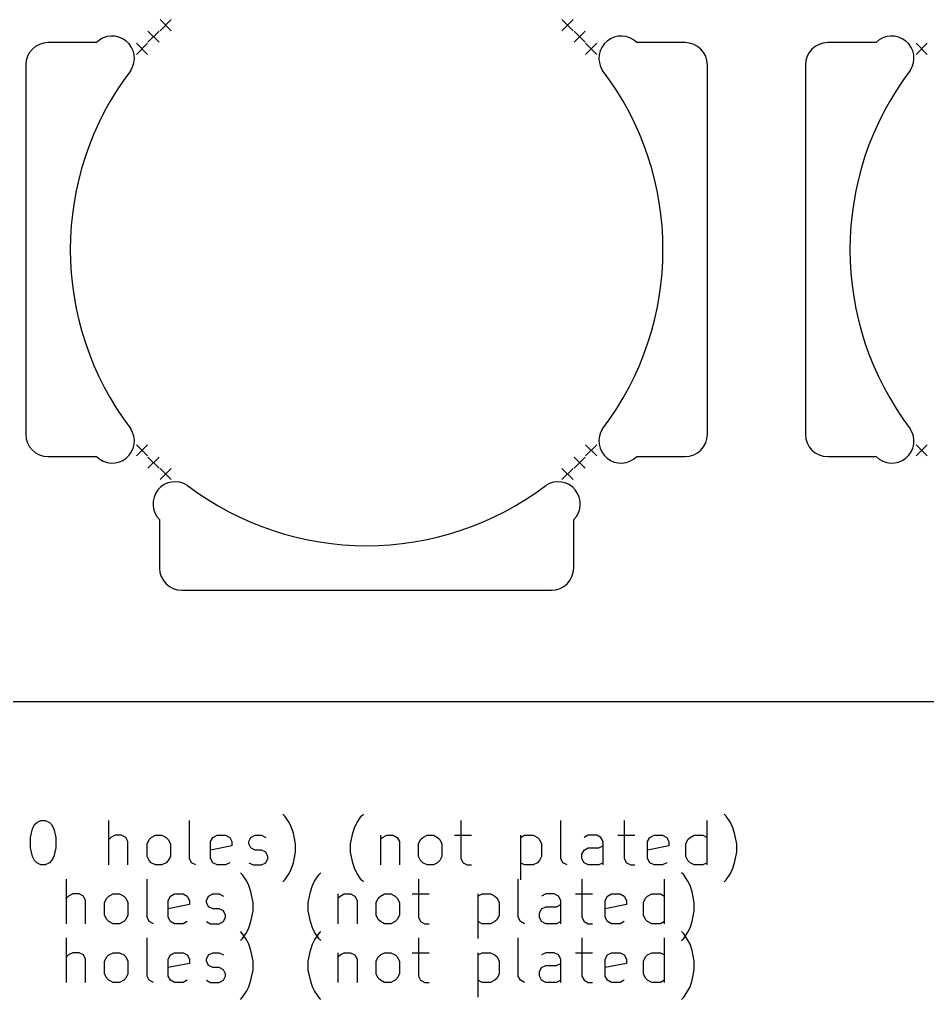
# Model space of a CAD drawing. Extents: x 19 to 200, y -111 to -20.
# Drawn here: x 59.42 to 100.18, y -110.68 to -66.67 of the extents above; entities that cross this region are included whole.
import ezdxf

# ---------------------------------------------------------------- set-up
doc = ezdxf.new("R2010")
doc.units = 0
doc.layers.add('BLACK', color=7, linetype='CONTINUOUS')

msp = doc.modelspace()

# ---------------------------------------------------------------- linework, layer by layer
at = {"layer": 'BLACK', "linetype": 'CONTINUOUS'}
for p, q in [((65.729949, -66.669289), (66.229949, -67.169289)), ((66.229949, -66.669289), (65.729949, -67.169289)), ((83.770051, -66.669289), (84.270051, -67.169289)), ((84.270051, -66.669289), (83.770051, -67.169289)), ((65.181942, -67.181942), (65.681942, -67.681942)), ((65.681942, -67.181942), (65.181942, -67.681942)), ((84.318058, -67.181942), (84.818058, -67.681942)), ((84.818058, -67.181942), (84.318058, -67.681942)), ((62.872002, -67.700429), (60.7, -67.702)), ((64.669289, -67.729949), (65.169289, -68.229949)), ((65.169289, -67.729949), (64.669289, -68.229949)), ((84.830711, -67.729949), (85.330711, -68.229949)), ((85.330711, -67.729949), (84.830711, -68.229949)), ((89.3, -67.702), (87.127998, -67.700429)), ((97.872002, -67.700429), (95.7, -67.702)), ((99.669289, -67.729949), (100.169289, -68.229949)), ((100.169289, -67.729949), (99.669289, -68.229949)), ((59.7, -68.702), (59.7, -85.298)), ((90.3, -85.298), (90.3, -68.702)), ((94.7, -68.702), (94.7, -85.298)), ((64.669289, -85.770051), (65.169289, -86.270051)), ((65.169289, -85.770051), (64.669289, -86.270051)), ((84.830711, -85.770051), (85.330711, -86.270051)), ((85.330711, -85.770051), (84.830711, -86.270051)), ((99.669289, -85.770051), (100.169289, -86.270051)), ((100.169289, -85.770051), (99.669289, -86.270051)), ((60.7, -86.298), (62.872002, -86.299571)), ((65.181942, -86.318058), (65.681942, -86.818058)), ((65.681942, -86.318058), (65.181942, -86.818058)), ((84.318058, -86.318058), (84.818058, -86.818058)), ((84.818058, -86.318058), (84.318058, -86.818058)), ((87.127998, -86.299571), (89.3, -86.298)), ((95.7, -86.298), (97.872002, -86.299571)), ((65.729949, -86.830711), (66.229949, -87.330711)), ((66.229949, -86.830711), (65.729949, -87.330711)), ((83.770051, -86.830711), (84.270051, -87.330711)), ((84.270051, -86.830711), (83.770051, -87.330711)), ((65.700429, -89.127998), (65.702, -91.3)), ((84.298, -91.3), (84.299571, -89.127998)), ((66.702, -92.3), (83.298, -92.3)), ((23, -97.3), (197, -97.3)), ((71.330392, -102.449361), (71.235154, -102.354123)), ((71.520868, -102.735076), (71.330392, -102.449361)), ((74.568487, -102.735076), (74.758963, -102.449361)), ((74.758963, -102.449361), (74.854202, -102.354123)), ((91.139917, -102.449361), (91.044679, -102.354123)), ((91.330393, -102.735076), (91.139917, -102.449361)), ((59.997057, -103.02079), (60.092295, -102.830314)), ((60.092295, -102.830314), (60.187533, -102.735076)), ((60.187533, -102.735076), (60.378009, -102.639838)), ((60.378009, -102.639838), (60.568486, -102.639838)), ((60.568486, -102.639838), (60.758962, -102.735076)), ((60.758962, -102.735076), (60.8542, -102.830314)), ((60.8542, -102.830314), (60.949438, -103.02079)), ((63.425629, -104.639838), (63.425629, -102.639838)), ((67.044677, -104.354123), (67.044677, -102.639838)), ((71.616106, -102.925552), (71.520868, -102.735076)), ((71.711344, -103.211266), (71.616106, -102.925552)), ((74.378011, -103.211266), (74.473249, -102.925552)), ((74.473249, -102.925552), (74.568487, -102.735076)), ((79.235154, -102.639838), (79.235154, -104.354123)), ((83.711345, -104.354123), (83.711345, -102.639838)), ((86.568488, -102.639838), (86.568488, -104.354123)), ((90.282774, -104.639838), (90.282774, -102.639838)), ((91.425631, -102.925552), (91.330393, -102.735076)), ((91.520869, -103.211266), (91.425631, -102.925552)), ((59.901819, -103.401742), (59.997057, -103.02079)), ((59.901819, -103.877933), (59.901819, -103.401742)), ((60.949438, -103.02079), (61.044676, -103.401742)), ((61.044676, -103.401742), (61.044676, -103.877933)), ((63.520867, -103.401742), (63.425629, -103.49698)), ((63.711343, -103.306504), (63.520867, -103.401742)), ((63.997058, -103.306504), (63.711343, -103.306504)), ((64.187534, -103.401742), (63.997058, -103.306504)), ((64.282772, -103.592219), (64.187534, -103.401742)), ((65.235153, -103.49698), (65.330391, -103.401742)), ((65.330391, -103.401742), (65.520867, -103.306504)), ((65.520867, -103.306504), (65.806582, -103.306504)), ((65.806582, -103.306504), (65.997058, -103.401742)), ((65.997058, -103.401742), (66.092296, -103.49698)), ((67.997058, -103.592219), (68.092296, -103.401742)), ((68.092296, -103.401742), (68.282772, -103.306504)), ((68.282772, -103.306504), (68.663725, -103.306504)), ((68.663725, -103.306504), (68.854201, -103.401742)), ((68.854201, -103.401742), (68.949439, -103.592219)), ((69.711344, -103.592219), (69.806582, -103.401742)), ((69.806582, -103.401742), (69.997058, -103.306504)), ((69.997058, -103.306504), (70.282772, -103.306504)), ((70.282772, -103.306504), (70.473249, -103.401742)), ((71.806582, -103.687457), (71.711344, -103.211266)), ((74.282773, -103.687457), (74.378011, -103.211266)), ((75.616106, -103.306504), (75.616106, -104.639838)), ((75.616106, -103.49698), (75.711344, -103.401742)), ((75.711344, -103.401742), (75.90182, -103.306504)), ((75.90182, -103.306504), (76.187535, -103.306504)), ((76.187535, -103.306504), (76.378011, -103.401742)), ((76.378011, -103.401742), (76.473249, -103.592219)), ((77.42563, -103.49698), (77.520868, -103.401742)), ((77.520868, -103.401742), (77.711344, -103.306504)), ((77.711344, -103.306504), (77.997059, -103.306504)), ((77.997059, -103.306504), (78.187535, -103.401742)), ((78.187535, -103.401742), (78.282773, -103.49698)), ((78.94944, -103.306504), (79.711344, -103.306504)), ((81.901821, -103.306504), (81.901821, -105.306504)), ((81.901821, -103.401742), (82.092297, -103.306504)), ((82.092297, -103.306504), (82.47325, -103.306504)), ((82.47325, -103.306504), (82.663726, -103.401742)), ((82.663726, -103.401742), (82.758964, -103.49698)), ((84.94944, -103.306504), (84.758964, -103.401742)), ((85.330393, -103.306504), (84.94944, -103.306504)), ((85.520869, -103.401742), (85.330393, -103.306504)), ((85.616107, -103.592219), (85.520869, -103.401742)), ((86.282774, -103.306504), (87.044678, -103.306504)), ((87.616107, -103.592219), (87.711345, -103.401742)), ((87.711345, -103.401742), (87.901821, -103.306504)), ((87.901821, -103.306504), (88.282774, -103.306504)), ((88.282774, -103.306504), (88.47325, -103.401742)), ((88.47325, -103.401742), (88.568488, -103.592219)), ((89.425631, -103.49698), (89.520869, -103.401742)), ((89.520869, -103.401742), (89.711345, -103.306504)), ((89.711345, -103.306504), (90.092298, -103.306504)), ((90.092298, -103.306504), (90.282774, -103.401742)), ((91.616107, -103.687457), (91.520869, -103.211266)), ((64.282772, -104.639838), (64.282772, -103.592219)), ((65.139915, -103.687457), (65.235153, -103.49698)), ((65.139915, -104.258885), (65.139915, -103.687457)), ((66.092296, -103.49698), (66.187534, -103.687457)), ((66.187534, -103.687457), (66.187534, -104.258885)), ((67.997058, -104.354123), (67.997058, -103.592219)), ((68.949439, -103.782695), (67.997058, -103.973171)), ((68.949439, -103.592219), (68.949439, -103.782695)), ((69.711344, -103.687457), (69.711344, -103.592219)), ((69.806582, -103.877933), (69.711344, -103.687457)), ((71.806582, -104.068409), (71.806582, -103.687457)), ((74.282773, -104.068409), (74.282773, -103.687457)), ((76.473249, -103.592219), (76.473249, -104.639838)), ((77.330392, -103.687457), (77.42563, -103.49698)), ((77.330392, -104.258885), (77.330392, -103.687457)), ((78.282773, -103.49698), (78.378011, -103.687457)), ((78.378011, -103.687457), (78.378011, -104.258885)), ((82.758964, -103.49698), (82.854202, -103.687457)), ((82.854202, -103.687457), (82.854202, -104.258885)), ((85.425631, -103.877933), (85.616107, -103.782695)), ((85.616107, -104.639838), (85.616107, -103.592219)), ((87.616107, -104.354123), (87.616107, -103.592219)), ((88.568488, -103.782695), (87.616107, -103.973171)), ((88.568488, -103.592219), (88.568488, -103.782695)), ((89.330393, -103.687457), (89.425631, -103.49698)), ((89.330393, -104.258885), (89.330393, -103.687457)), ((91.616107, -104.068409), (91.616107, -103.687457)), ((59.997057, -104.258885), (59.901819, -103.877933)), ((60.092295, -104.449361), (59.997057, -104.258885)), ((60.949438, -104.258885), (60.8542, -104.449361)), ((61.044676, -103.877933), (60.949438, -104.258885)), ((65.235153, -104.449361), (65.139915, -104.258885)), ((66.187534, -104.258885), (66.092296, -104.449361)), ((69.997058, -103.973171), (69.806582, -103.877933)), ((70.282772, -103.973171), (69.997058, -103.973171)), ((70.473249, -104.068409), (70.282772, -103.973171)), ((70.568487, -104.258885), (70.473249, -104.068409)), ((70.568487, -104.354123), (70.568487, -104.258885)), ((71.711344, -104.5446), (71.806582, -104.068409)), ((74.378011, -104.5446), (74.282773, -104.068409)), ((77.42563, -104.449361), (77.330392, -104.258885)), ((78.378011, -104.258885), (78.282773, -104.449361)), ((82.854202, -104.258885), (82.758964, -104.449361)), ((84.663726, -104.163647), (84.758964, -103.973171)), ((84.663726, -104.354123), (84.663726, -104.163647)), ((84.758964, -103.973171), (84.94944, -103.877933)), ((84.94944, -103.877933), (85.425631, -103.877933)), ((89.425631, -104.449361), (89.330393, -104.258885)), ((91.520869, -104.5446), (91.616107, -104.068409)), ((60.187533, -104.5446), (60.092295, -104.449361)), ((60.378009, -104.639838), (60.187533, -104.5446)), ((60.568486, -104.639838), (60.378009, -104.639838)), ((60.758962, -104.5446), (60.568486, -104.639838)), ((60.8542, -104.449361), (60.758962, -104.5446)), ((65.330391, -104.5446), (65.235153, -104.449361)), ((65.520867, -104.639838), (65.330391, -104.5446)), ((65.806582, -104.639838), (65.520867, -104.639838)), ((65.997058, -104.5446), (65.806582, -104.639838)), ((66.092296, -104.449361), (65.997058, -104.5446)), ((67.139915, -104.5446), (67.044677, -104.354123)), ((67.330391, -104.639838), (67.139915, -104.5446)), ((68.092296, -104.5446), (67.997058, -104.354123)), ((68.282772, -104.639838), (68.092296, -104.5446)), ((68.663725, -104.639838), (68.282772, -104.639838)), ((68.854201, -104.5446), (68.663725, -104.639838)), ((69.711344, -104.5446), (69.90182, -104.639838)), ((69.90182, -104.639838), (70.282772, -104.639838)), ((70.282772, -104.639838), (70.473249, -104.5446)), ((70.473249, -104.5446), (70.568487, -104.354123)), ((71.616106, -104.830314), (71.711344, -104.5446)), ((74.473249, -104.830314), (74.378011, -104.5446)), ((77.520868, -104.5446), (77.42563, -104.449361)), ((77.711344, -104.639838), (77.520868, -104.5446)), ((77.997059, -104.639838), (77.711344, -104.639838)), ((78.187535, -104.5446), (77.997059, -104.639838)), ((78.282773, -104.449361), (78.187535, -104.5446)), ((79.235154, -104.354123), (79.330392, -104.5446)), ((79.330392, -104.5446), (79.520868, -104.639838)), ((79.520868, -104.639838), (79.711344, -104.639838)), ((82.092297, -104.639838), (81.901821, -104.5446)), ((82.47325, -104.639838), (82.092297, -104.639838)), ((82.663726, -104.5446), (82.47325, -104.639838)), ((82.758964, -104.449361), (82.663726, -104.5446)), ((83.806583, -104.5446), (83.711345, -104.354123)), ((83.997059, -104.639838), (83.806583, -104.5446)), ((84.758964, -104.5446), (84.663726, -104.354123)), ((84.94944, -104.639838), (84.758964, -104.5446)), ((85.425631, -104.639838), (84.94944, -104.639838)), ((85.616107, -104.5446), (85.425631, -104.639838)), ((86.568488, -104.354123), (86.663726, -104.5446)), ((86.663726, -104.5446), (86.854202, -104.639838)), ((86.854202, -104.639838), (87.044678, -104.639838)), ((87.711345, -104.5446), (87.616107, -104.354123)), ((87.901821, -104.639838), (87.711345, -104.5446)), ((88.282774, -104.639838), (87.901821, -104.639838)), ((88.47325, -104.5446), (88.282774, -104.639838)), ((89.520869, -104.5446), (89.425631, -104.449361)), ((89.711345, -104.639838), (89.520869, -104.5446)), ((90.092298, -104.639838), (89.711345, -104.639838)), ((90.282774, -104.5446), (90.092298, -104.639838)), ((91.425631, -104.830314), (91.520869, -104.5446)), ((69.42563, -105.089361), (69.330392, -104.994123)), ((69.616106, -105.375076), (69.42563, -105.089361)), ((71.330392, -105.306504), (71.520868, -105.02079)), ((71.520868, -105.02079), (71.616106, -104.830314)), ((72.663725, -105.375076), (72.854201, -105.089361)), ((72.854201, -105.089361), (72.94944, -104.994123)), ((74.568487, -105.02079), (74.473249, -104.830314)), ((74.758963, -105.306504), (74.568487, -105.02079)), ((89.235155, -105.089361), (89.139917, -104.994123)), ((89.425631, -105.375076), (89.235155, -105.089361)), ((91.139917, -105.306504), (91.330393, -105.02079)), ((91.330393, -105.02079), (91.425631, -104.830314)), ((61.520867, -107.279838), (61.520867, -105.279838)), ((65.139915, -106.994123), (65.139915, -105.279838)), ((69.711344, -105.565552), (69.616106, -105.375076)), ((69.806582, -105.851266), (69.711344, -105.565552)), ((71.235154, -105.401742), (71.330392, -105.306504)), ((72.473249, -105.851266), (72.568487, -105.565552)), ((72.568487, -105.565552), (72.663725, -105.375076)), ((74.854202, -105.401742), (74.758963, -105.306504)), ((77.330392, -105.279838), (77.330392, -106.994123)), ((81.806583, -106.994123), (81.806583, -105.279838)), ((84.663726, -105.279838), (84.663726, -106.994123)), ((88.378012, -107.279838), (88.378012, -105.279838)), ((89.520869, -105.565552), (89.425631, -105.375076)), ((89.616107, -105.851266), (89.520869, -105.565552)), ((91.044679, -105.401742), (91.139917, -105.306504)), ((61.616105, -106.041742), (61.520867, -106.13698)), ((61.806581, -105.946504), (61.616105, -106.041742)), ((62.092296, -105.946504), (61.806581, -105.946504)), ((62.282772, -106.041742), (62.092296, -105.946504)), ((62.37801, -106.232219), (62.282772, -106.041742)), ((63.330391, -106.13698), (63.425629, -106.041742)), ((63.425629, -106.041742), (63.616105, -105.946504)), ((63.616105, -105.946504), (63.90182, -105.946504)), ((63.90182, -105.946504), (64.092296, -106.041742)), ((64.092296, -106.041742), (64.187534, -106.13698)), ((66.092296, -106.232219), (66.187534, -106.041742)), ((66.187534, -106.041742), (66.37801, -105.946504)), ((66.37801, -105.946504), (66.758963, -105.946504)), ((66.758963, -105.946504), (66.949439, -106.041742)), ((66.949439, -106.041742), (67.044677, -106.232219)), ((67.806582, -106.232219), (67.90182, -106.041742)), ((67.90182, -106.041742), (68.092296, -105.946504)), ((68.092296, -105.946504), (68.37801, -105.946504)), ((68.37801, -105.946504), (68.568487, -106.041742)), ((69.90182, -106.327457), (69.806582, -105.851266)), ((72.378011, -106.327457), (72.473249, -105.851266)), ((73.711344, -105.946504), (73.711344, -107.279838)), ((73.711344, -106.13698), (73.806582, -106.041742)), ((73.806582, -106.041742), (73.997058, -105.946504)), ((73.997058, -105.946504), (74.282773, -105.946504)), ((74.282773, -105.946504), (74.473249, -106.041742)), ((74.473249, -106.041742), (74.568487, -106.232219)), ((75.520868, -106.13698), (75.616106, -106.041742)), ((75.616106, -106.041742), (75.806582, -105.946504)), ((75.806582, -105.946504), (76.092297, -105.946504)), ((76.092297, -105.946504), (76.282773, -106.041742)), ((76.282773, -106.041742), (76.378011, -106.13698)), ((77.044678, -105.946504), (77.806582, -105.946504)), ((79.997059, -105.946504), (79.997059, -107.946504)), ((79.997059, -106.041742), (80.187535, -105.946504)), ((80.187535, -105.946504), (80.568488, -105.946504)), ((80.568488, -105.946504), (80.758964, -106.041742)), ((80.758964, -106.041742), (80.854202, -106.13698)), ((83.044678, -105.946504), (82.854202, -106.041742)), ((83.425631, -105.946504), (83.044678, -105.946504)), ((83.616107, -106.041742), (83.425631, -105.946504)), ((83.711345, -106.232219), (83.616107, -106.041742)), ((84.378012, -105.946504), (85.139916, -105.946504)), ((85.711345, -106.232219), (85.806583, -106.041742)), ((85.806583, -106.041742), (85.997059, -105.946504)), ((85.997059, -105.946504), (86.378012, -105.946504)), ((86.378012, -105.946504), (86.568488, -106.041742)), ((86.568488, -106.041742), (86.663726, -106.232219)), ((87.520869, -106.13698), (87.616107, -106.041742)), ((87.616107, -106.041742), (87.806583, -105.946504)), ((87.806583, -105.946504), (88.187536, -105.946504)), ((88.187536, -105.946504), (88.378012, -106.041742)), ((89.711345, -106.327457), (89.616107, -105.851266)), ((62.37801, -107.279838), (62.37801, -106.232219)), ((63.235153, -106.327457), (63.330391, -106.13698)), ((63.235153, -106.898885), (63.235153, -106.327457)), ((64.187534, -106.13698), (64.282772, -106.327457)), ((64.282772, -106.327457), (64.282772, -106.898885)), ((66.092296, -106.994123), (66.092296, -106.232219)), ((67.044677, -106.422695), (66.092296, -106.613171)), ((67.044677, -106.232219), (67.044677, -106.422695)), ((67.806582, -106.327457), (67.806582, -106.232219)), ((67.90182, -106.517933), (67.806582, -106.327457)), ((69.90182, -106.708409), (69.90182, -106.327457)), ((72.378011, -106.708409), (72.378011, -106.327457)), ((74.568487, -106.232219), (74.568487, -107.279838)), ((75.42563, -106.327457), (75.520868, -106.13698)), ((75.42563, -106.898885), (75.42563, -106.327457)), ((76.378011, -106.13698), (76.473249, -106.327457)), ((76.473249, -106.327457), (76.473249, -106.898885)), ((80.854202, -106.13698), (80.94944, -106.327457)), ((80.94944, -106.327457), (80.94944, -106.898885)), ((83.520869, -106.517933), (83.711345, -106.422695)), ((83.711345, -107.279838), (83.711345, -106.232219)), ((85.711345, -106.994123), (85.711345, -106.232219)), ((86.663726, -106.422695), (85.711345, -106.613171)), ((86.663726, -106.232219), (86.663726, -106.422695)), ((87.425631, -106.327457), (87.520869, -106.13698)), ((87.425631, -106.898885), (87.425631, -106.327457)), ((89.711345, -106.708409), (89.711345, -106.327457)), ((63.330391, -107.089361), (63.235153, -106.898885)), ((64.282772, -106.898885), (64.187534, -107.089361)), ((68.092296, -106.613171), (67.90182, -106.517933)), ((68.37801, -106.613171), (68.092296, -106.613171)), ((68.568487, -106.708409), (68.37801, -106.613171)), ((68.663725, -106.898885), (68.568487, -106.708409)), ((68.663725, -106.994123), (68.663725, -106.898885)), ((69.806582, -107.1846), (69.90182, -106.708409)), ((72.473249, -107.1846), (72.378011, -106.708409)), ((75.520868, -107.089361), (75.42563, -106.898885)), ((76.473249, -106.898885), (76.378011, -107.089361)), ((80.94944, -106.898885), (80.854202, -107.089361)), ((82.758964, -106.803647), (82.854202, -106.613171)), ((82.758964, -106.994123), (82.758964, -106.803647)), ((82.854202, -106.613171), (83.044678, -106.517933)), ((83.044678, -106.517933), (83.520869, -106.517933)), ((87.520869, -107.089361), (87.425631, -106.898885)), ((89.616107, -107.1846), (89.711345, -106.708409)), ((63.425629, -107.1846), (63.330391, -107.089361)), ((63.616105, -107.279838), (63.425629, -107.1846)), ((63.90182, -107.279838), (63.616105, -107.279838)), ((64.092296, -107.1846), (63.90182, -107.279838)), ((64.187534, -107.089361), (64.092296, -107.1846)), ((65.235153, -107.1846), (65.139915, -106.994123)), ((65.425629, -107.279838), (65.235153, -107.1846)), ((66.187534, -107.1846), (66.092296, -106.994123)), ((66.37801, -107.279838), (66.187534, -107.1846)), ((66.758963, -107.279838), (66.37801, -107.279838)), ((66.949439, -107.1846), (66.758963, -107.279838)), ((67.806582, -107.1846), (67.997058, -107.279838)), ((67.997058, -107.279838), (68.37801, -107.279838)), ((68.37801, -107.279838), (68.568487, -107.1846)), ((68.568487, -107.1846), (68.663725, -106.994123)), ((69.711344, -107.470314), (69.806582, -107.1846)), ((72.568487, -107.470314), (72.473249, -107.1846)), ((75.616106, -107.1846), (75.520868, -107.089361)), ((75.806582, -107.279838), (75.616106, -107.1846)), ((76.092297, -107.279838), (75.806582, -107.279838)), ((76.282773, -107.1846), (76.092297, -107.279838)), ((76.378011, -107.089361), (76.282773, -107.1846)), ((77.330392, -106.994123), (77.42563, -107.1846)), ((77.42563, -107.1846), (77.616106, -107.279838)), ((77.616106, -107.279838), (77.806582, -107.279838)), ((80.187535, -107.279838), (79.997059, -107.1846)), ((80.568488, -107.279838), (80.187535, -107.279838)), ((80.758964, -107.1846), (80.568488, -107.279838)), ((80.854202, -107.089361), (80.758964, -107.1846)), ((81.901821, -107.1846), (81.806583, -106.994123)), ((82.092297, -107.279838), (81.901821, -107.1846)), ((82.854202, -107.1846), (82.758964, -106.994123)), ((83.044678, -107.279838), (82.854202, -107.1846)), ((83.520869, -107.279838), (83.044678, -107.279838)), ((83.711345, -107.1846), (83.520869, -107.279838)), ((84.663726, -106.994123), (84.758964, -107.1846)), ((84.758964, -107.1846), (84.94944, -107.279838)), ((84.94944, -107.279838), (85.139916, -107.279838)), ((85.806583, -107.1846), (85.711345, -106.994123)), ((85.997059, -107.279838), (85.806583, -107.1846)), ((86.378012, -107.279838), (85.997059, -107.279838)), ((86.568488, -107.1846), (86.378012, -107.279838)), ((87.616107, -107.1846), (87.520869, -107.089361)), ((87.806583, -107.279838), (87.616107, -107.1846)), ((88.187536, -107.279838), (87.806583, -107.279838)), ((88.378012, -107.1846), (88.187536, -107.279838)), ((89.520869, -107.470314), (89.616107, -107.1846)), ((69.42563, -107.729361), (69.330392, -107.634123)), ((69.42563, -107.946504), (69.616106, -107.66079)), ((69.616106, -108.015076), (69.42563, -107.729361)), ((69.616106, -107.66079), (69.711344, -107.470314)), ((72.663725, -107.66079), (72.568487, -107.470314)), ((72.854201, -107.946504), (72.663725, -107.66079)), ((72.663725, -108.015076), (72.854201, -107.729361)), ((72.854201, -107.729361), (72.94944, -107.634123)), ((89.235155, -107.729361), (89.139917, -107.634123)), ((89.235155, -107.946504), (89.425631, -107.66079)), ((89.425631, -108.015076), (89.235155, -107.729361)), ((89.425631, -107.66079), (89.520869, -107.470314)), ((61.520867, -109.919838), (61.520867, -107.919838)), ((65.139915, -109.634123), (65.139915, -107.919838)), ((69.330392, -108.041742), (69.42563, -107.946504)), ((69.711344, -108.205552), (69.616106, -108.015076)), ((69.806582, -108.491266), (69.711344, -108.205552)), ((72.473249, -108.491266), (72.568487, -108.205552)), ((72.568487, -108.205552), (72.663725, -108.015076)), ((72.94944, -108.041742), (72.854201, -107.946504)), ((77.330392, -107.919838), (77.330392, -109.634123)), ((81.806583, -109.634123), (81.806583, -107.919838)), ((84.663726, -107.919838), (84.663726, -109.634123)), ((88.378012, -109.919838), (88.378012, -107.919838)), ((89.139917, -108.041742), (89.235155, -107.946504)), ((89.520869, -108.205552), (89.425631, -108.015076)), ((89.616107, -108.491266), (89.520869, -108.205552)), ((61.616105, -108.681742), (61.520867, -108.77698)), ((61.806581, -108.586504), (61.616105, -108.681742)), ((62.092296, -108.586504), (61.806581, -108.586504)), ((62.282772, -108.681742), (62.092296, -108.586504)), ((62.37801, -108.872219), (62.282772, -108.681742)), ((63.330391, -108.77698), (63.425629, -108.681742)), ((63.425629, -108.681742), (63.616105, -108.586504)), ((63.616105, -108.586504), (63.90182, -108.586504)), ((63.90182, -108.586504), (64.092296, -108.681742)), ((64.092296, -108.681742), (64.187534, -108.77698)), ((66.092296, -108.872219), (66.187534, -108.681742)), ((66.187534, -108.681742), (66.37801, -108.586504)), ((66.37801, -108.586504), (66.758963, -108.586504)), ((66.758963, -108.586504), (66.949439, -108.681742)), ((66.949439, -108.681742), (67.044677, -108.872219)), ((67.806582, -108.872219), (67.90182, -108.681742)), ((67.90182, -108.681742), (68.092296, -108.586504)), ((68.092296, -108.586504), (68.37801, -108.586504)), ((68.37801, -108.586504), (68.568487, -108.681742)), ((69.90182, -108.967457), (69.806582, -108.491266)), ((72.378011, -108.967457), (72.473249, -108.491266)), ((73.711344, -108.586504), (73.711344, -109.919838)), ((73.711344, -108.77698), (73.806582, -108.681742)), ((73.806582, -108.681742), (73.997058, -108.586504)), ((73.997058, -108.586504), (74.282773, -108.586504)), ((74.282773, -108.586504), (74.473249, -108.681742)), ((74.473249, -108.681742), (74.568487, -108.872219)), ((75.520868, -108.77698), (75.616106, -108.681742)), ((75.616106, -108.681742), (75.806582, -108.586504)), ((75.806582, -108.586504), (76.092297, -108.586504)), ((76.092297, -108.586504), (76.282773, -108.681742)), ((76.282773, -108.681742), (76.378011, -108.77698)), ((77.044678, -108.586504), (77.806582, -108.586504)), ((79.997059, -108.586504), (79.997059, -110.586504)), ((79.997059, -108.681742), (80.187535, -108.586504)), ((80.187535, -108.586504), (80.568488, -108.586504)), ((80.568488, -108.586504), (80.758964, -108.681742)), ((80.758964, -108.681742), (80.854202, -108.77698)), ((83.044678, -108.586504), (82.854202, -108.681742)), ((83.425631, -108.586504), (83.044678, -108.586504)), ((83.616107, -108.681742), (83.425631, -108.586504)), ((83.711345, -108.872219), (83.616107, -108.681742)), ((84.378012, -108.586504), (85.139916, -108.586504)), ((85.711345, -108.872219), (85.806583, -108.681742)), ((85.806583, -108.681742), (85.997059, -108.586504)), ((85.997059, -108.586504), (86.378012, -108.586504)), ((86.378012, -108.586504), (86.568488, -108.681742)), ((86.568488, -108.681742), (86.663726, -108.872219)), ((87.520869, -108.77698), (87.616107, -108.681742)), ((87.616107, -108.681742), (87.806583, -108.586504)), ((87.806583, -108.586504), (88.187536, -108.586504)), ((88.187536, -108.586504), (88.378012, -108.681742)), ((89.711345, -108.967457), (89.616107, -108.491266)), ((62.37801, -109.919838), (62.37801, -108.872219)), ((63.235153, -108.967457), (63.330391, -108.77698)), ((63.235153, -109.538885), (63.235153, -108.967457)), ((64.187534, -108.77698), (64.282772, -108.967457)), ((64.282772, -108.967457), (64.282772, -109.538885)), ((66.092296, -109.634123), (66.092296, -108.872219)), ((67.044677, -109.062695), (66.092296, -109.253171)), ((67.044677, -108.872219), (67.044677, -109.062695)), ((67.806582, -108.967457), (67.806582, -108.872219)), ((67.90182, -109.157933), (67.806582, -108.967457)), ((69.90182, -109.348409), (69.90182, -108.967457)), ((72.378011, -109.348409), (72.378011, -108.967457)), ((74.568487, -108.872219), (74.568487, -109.919838)), ((75.42563, -108.967457), (75.520868, -108.77698)), ((75.42563, -109.538885), (75.42563, -108.967457)), ((76.378011, -108.77698), (76.473249, -108.967457)), ((76.473249, -108.967457), (76.473249, -109.538885)), ((80.854202, -108.77698), (80.94944, -108.967457)), ((80.94944, -108.967457), (80.94944, -109.538885)), ((83.520869, -109.157933), (83.711345, -109.062695)), ((83.711345, -109.919838), (83.711345, -108.872219)), ((85.711345, -109.634123), (85.711345, -108.872219)), ((86.663726, -109.062695), (85.711345, -109.253171)), ((86.663726, -108.872219), (86.663726, -109.062695)), ((87.425631, -108.967457), (87.520869, -108.77698)), ((87.425631, -109.538885), (87.425631, -108.967457)), ((89.711345, -109.348409), (89.711345, -108.967457)), ((63.330391, -109.729361), (63.235153, -109.538885)), ((64.282772, -109.538885), (64.187534, -109.729361)), ((68.092296, -109.253171), (67.90182, -109.157933)), ((68.37801, -109.253171), (68.092296, -109.253171)), ((68.568487, -109.348409), (68.37801, -109.253171)), ((68.663725, -109.538885), (68.568487, -109.348409)), ((68.663725, -109.634123), (68.663725, -109.538885)), ((69.806582, -109.8246), (69.90182, -109.348409)), ((72.473249, -109.8246), (72.378011, -109.348409)), ((75.520868, -109.729361), (75.42563, -109.538885)), ((76.473249, -109.538885), (76.378011, -109.729361)), ((80.94944, -109.538885), (80.854202, -109.729361)), ((82.758964, -109.443647), (82.854202, -109.253171)), ((82.758964, -109.634123), (82.758964, -109.443647)), ((82.854202, -109.253171), (83.044678, -109.157933)), ((83.044678, -109.157933), (83.520869, -109.157933)), ((87.520869, -109.729361), (87.425631, -109.538885)), ((89.616107, -109.8246), (89.711345, -109.348409)), ((63.425629, -109.8246), (63.330391, -109.729361)), ((63.616105, -109.919838), (63.425629, -109.8246)), ((63.90182, -109.919838), (63.616105, -109.919838)), ((64.092296, -109.8246), (63.90182, -109.919838)), ((64.187534, -109.729361), (64.092296, -109.8246)), ((65.235153, -109.8246), (65.139915, -109.634123)), ((65.425629, -109.919838), (65.235153, -109.8246)), ((66.187534, -109.8246), (66.092296, -109.634123)), ((66.37801, -109.919838), (66.187534, -109.8246)), ((66.758963, -109.919838), (66.37801, -109.919838)), ((66.949439, -109.8246), (66.758963, -109.919838)), ((67.806582, -109.8246), (67.997058, -109.919838)), ((67.997058, -109.919838), (68.37801, -109.919838)), ((68.37801, -109.919838), (68.568487, -109.8246)), ((68.568487, -109.8246), (68.663725, -109.634123)), ((69.711344, -110.110314), (69.806582, -109.8246)), ((72.568487, -110.110314), (72.473249, -109.8246)), ((75.616106, -109.8246), (75.520868, -109.729361)), ((75.806582, -109.919838), (75.616106, -109.8246)), ((76.092297, -109.919838), (75.806582, -109.919838)), ((76.282773, -109.8246), (76.092297, -109.919838)), ((76.378011, -109.729361), (76.282773, -109.8246)), ((77.330392, -109.634123), (77.42563, -109.8246)), ((77.42563, -109.8246), (77.616106, -109.919838)), ((77.616106, -109.919838), (77.806582, -109.919838)), ((80.187535, -109.919838), (79.997059, -109.8246)), ((80.568488, -109.919838), (80.187535, -109.919838)), ((80.758964, -109.8246), (80.568488, -109.919838)), ((80.854202, -109.729361), (80.758964, -109.8246)), ((81.901821, -109.8246), (81.806583, -109.634123)), ((82.092297, -109.919838), (81.901821, -109.8246)), ((82.854202, -109.8246), (82.758964, -109.634123)), ((83.044678, -109.919838), (82.854202, -109.8246)), ((83.520869, -109.919838), (83.044678, -109.919838)), ((83.711345, -109.8246), (83.520869, -109.919838)), ((84.663726, -109.634123), (84.758964, -109.8246)), ((84.758964, -109.8246), (84.94944, -109.919838)), ((84.94944, -109.919838), (85.139916, -109.919838)), ((85.806583, -109.8246), (85.711345, -109.634123)), ((85.997059, -109.919838), (85.806583, -109.8246)), ((86.378012, -109.919838), (85.997059, -109.919838)), ((86.568488, -109.8246), (86.378012, -109.919838)), ((87.616107, -109.8246), (87.520869, -109.729361)), ((87.806583, -109.919838), (87.616107, -109.8246)), ((88.187536, -109.919838), (87.806583, -109.919838)), ((88.378012, -109.8246), (88.187536, -109.919838)), ((89.520869, -110.110314), (89.616107, -109.8246)), ((69.42563, -110.586504), (69.616106, -110.30079)), ((69.616106, -110.30079), (69.711344, -110.110314)), ((72.663725, -110.30079), (72.568487, -110.110314)), ((72.854201, -110.586504), (72.663725, -110.30079)), ((89.235155, -110.586504), (89.425631, -110.30079)), ((89.425631, -110.30079), (89.520869, -110.110314)), ((69.330392, -110.681742), (69.42563, -110.586504)), ((72.94944, -110.681742), (72.854201, -110.586504)), ((89.139917, -110.681742), (89.235155, -110.586504))]:
    msp.add_line(p, q, dxfattribs=at)
at = {"layer": 'BLACK'}
for centre, radius, start, end in [((60.7, -68.702), 1, 90, 180), ((63.575788, -68.404212), 0.995302, -33.4079309, 135.0001221), ((86.424214, -68.404214), 0.995301, -314.9999593, -146.5922286), ((89.3, -68.702), 1, 0, 90), ((95.7, -68.702), 1, 90, 180), ((98.575788, -68.404212), 0.995302, -33.4079309, 135.0001221), ((75, -77), 13.303611, -217.2239434, -142.7760566), ((75, -77), 13.303611, -37.2239434, 37.2239434), ((110, -77), 13.303611, -217.2239434, -142.7760566), ((60.7, -85.298), 1, -180, -90), ((63.575786, -85.595786), 0.995301, -134.9999593, 33.4077714), ((86.424212, -85.595788), 0.995302, -213.4079309, -44.9998779), ((89.3, -85.298), 1, -90, 0), ((95.7, -85.298), 1, -180, -90), ((98.575786, -85.595786), 0.995301, -134.9999593, 33.4077714), ((66.404212, -88.424212), 0.995302, -303.4079309, -134.9998779), ((83.595786, -88.424214), 0.995301, -44.9999593, 123.4077714), ((75, -77), 13.303611, -127.2239434, -52.7760566), ((66.702, -91.3), 1, -180, -90), ((83.298, -91.3), 1, -90, 0)]:
    msp.add_arc(centre, radius, start, end, dxfattribs=at)

doc.saveas('drawing.dxf')
